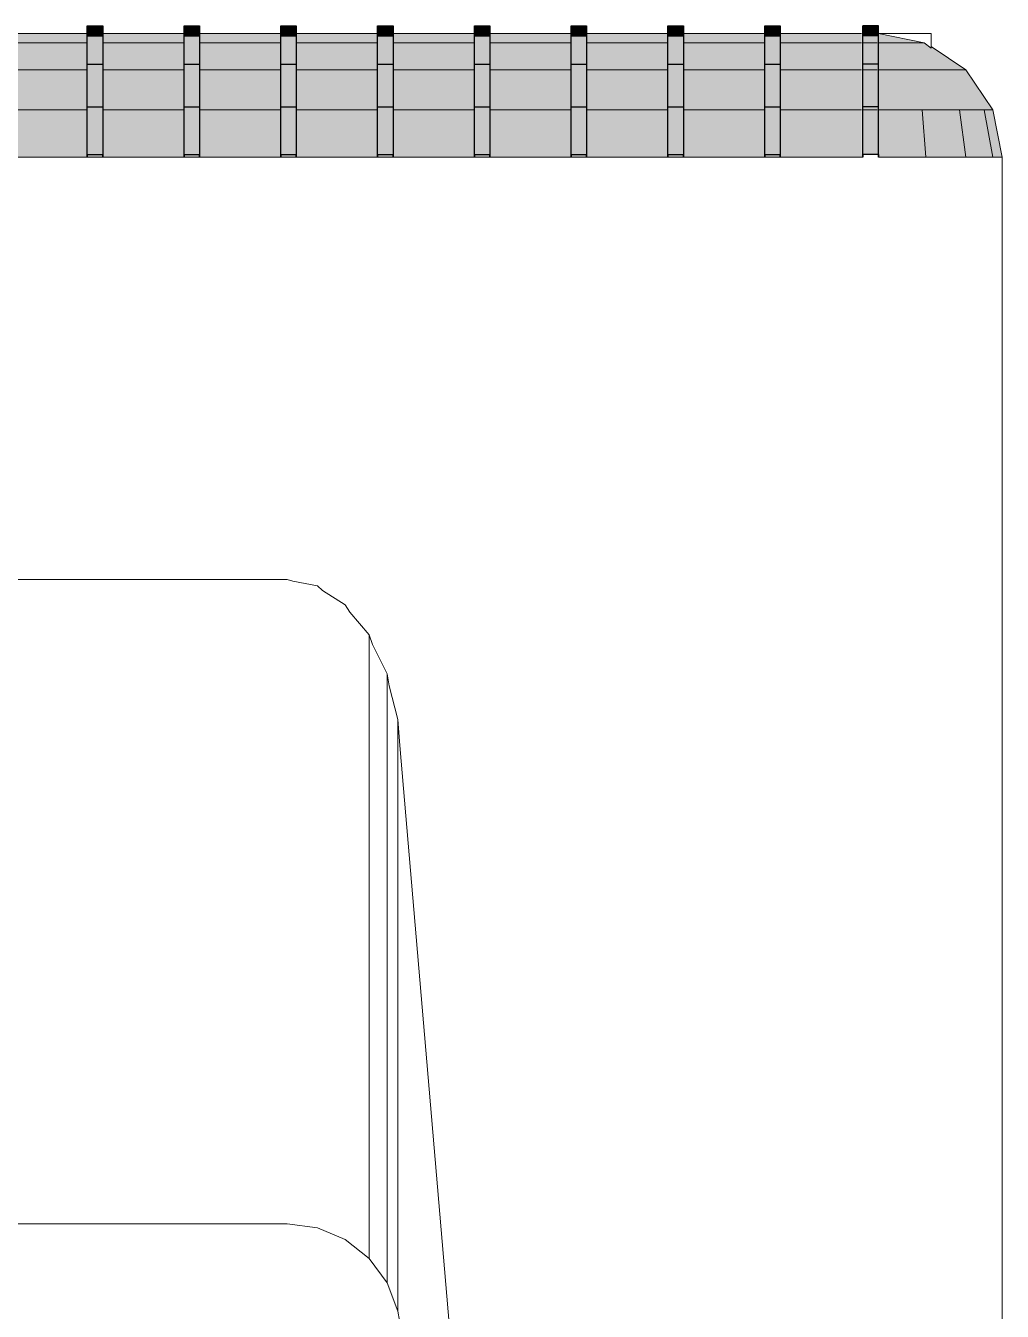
# Model space of a CAD drawing. Header units: millimetres. Extents: x -245 to 49755, y -245 to 41806.
# Drawn here: x 20423 to 21684, y 32245 to 33906 of the extents above; entities that cross this region are included whole.
import ezdxf

# ---------------------------------------------------------------- set-up
doc = ezdxf.new("R2010")
doc.units = ezdxf.units.MM
doc.linetypes.add('PUNKT2_S9', pattern=[1, 0, -1])
doc.layers.add('Standard', color=7, linetype='Continuous', lineweight=25)

msp = doc.modelspace()

# ---------------------------------------------------------------- hatches: boundary and pattern name
at = {"layer": 'Standard', "linetype": 'PUNKT2_S9', "lineweight": 25}
for color, points in [(251, [(20522.4, 33906.1), (20522.4, 33893.2), (20502.4, 33893.2), (20502.4, 33906.1)]), (251, [(20647.4, 33906.1), (20647.4, 33893.2), (20627.4, 33893.2), (20627.4, 33906.1)]), (251, [(20772.4, 33906.1), (20772.4, 33893.2), (20752.4, 33893.2), (20752.4, 33906.1)]), (251, [(20897.4, 33906.1), (20897.4, 33893.2), (20877.4, 33893.2), (20877.4, 33906.1)]), (251, [(21022.4, 33906.1), (21022.4, 33893.2), (21002.4, 33893.2), (21002.4, 33906.1)]), (251, [(21147.4, 33906.1), (21147.4, 33893.2), (21127.4, 33893.2), (21127.4, 33906.1)]), (251, [(21272.4, 33906.1), (21272.4, 33893.2), (21252.4, 33893.2), (21252.4, 33906.1)]), (251, [(21397.4, 33906.1), (21397.4, 33893.2), (21377.4, 33893.2), (21377.4, 33906.1)]), (250, [(20522.4, 33893.2), (20522.4, 33856.3), (20502.4, 33856.3), (20502.4, 33893.2)]), (250, [(20647.4, 33893.2), (20647.4, 33856.3), (20627.4, 33856.3), (20627.4, 33893.2)]), (250, [(20772.4, 33893.2), (20772.4, 33856.3), (20752.4, 33856.3), (20752.4, 33893.2)]), (250, [(20897.4, 33893.2), (20897.4, 33856.3), (20877.4, 33856.3), (20877.4, 33893.2)]), (250, [(21022.4, 33893.2), (21022.4, 33856.3), (21002.4, 33856.3), (21002.4, 33893.2)]), (250, [(21147.4, 33893.2), (21147.4, 33856.3), (21127.4, 33856.3), (21127.4, 33893.2)]), (250, [(21272.4, 33893.2), (21272.4, 33856.3), (21252.4, 33856.3), (21252.4, 33893.2)]), (250, [(21397.4, 33893.2), (21397.4, 33856.3), (21377.4, 33856.3), (21377.4, 33893.2)]), (250, [(20522.4, 33856.3), (20522.4, 33801.2), (20502.4, 33801.2), (20502.4, 33856.3)]), (250, [(20647.4, 33856.3), (20647.4, 33801.2), (20627.4, 33801.2), (20627.4, 33856.3)]), (250, [(20772.4, 33856.3), (20772.4, 33801.2), (20752.4, 33801.2), (20752.4, 33856.3)]), (250, [(20897.4, 33856.3), (20897.4, 33801.2), (20877.4, 33801.2), (20877.4, 33856.3)]), (250, [(21022.4, 33856.3), (21022.4, 33801.2), (21002.4, 33801.2), (21002.4, 33856.3)]), (250, [(21147.4, 33856.3), (21147.4, 33801.2), (21127.4, 33801.2), (21127.4, 33856.3)]), (250, [(21272.4, 33856.3), (21272.4, 33801.2), (21252.4, 33801.2), (21252.4, 33856.3)]), (250, [(21397.4, 33856.3), (21397.4, 33801.2), (21377.4, 33801.2), (21377.4, 33856.3)]), (250, [(20522.4, 33801.2), (20522.4, 33739.9), (20502.4, 33739.9), (20502.4, 33801.2)]), (250, [(20647.4, 33801.2), (20647.4, 33739.9), (20627.4, 33739.9), (20627.4, 33801.2)]), (250, [(20772.4, 33801.2), (20772.4, 33739.9), (20752.4, 33739.9), (20752.4, 33801.2)]), (250, [(20897.4, 33801.2), (20897.4, 33739.9), (20877.4, 33739.9), (20877.4, 33801.2)]), (250, [(21022.4, 33801.2), (21022.4, 33739.9), (21002.4, 33739.9), (21002.4, 33801.2)]), (250, [(21147.4, 33801.2), (21147.4, 33739.9), (21127.4, 33739.9), (21127.4, 33801.2)]), (250, [(21272.4, 33801.2), (21272.4, 33739.9), (21252.4, 33739.9), (21252.4, 33801.2)]), (250, [(21397.4, 33801.2), (21397.4, 33739.9), (21377.4, 33739.9), (21377.4, 33801.2)])]:
    msp.add_hatch(color=color, dxfattribs=at).paths.add_polyline_path(points, flags=16)
for color, points in [(251, [(21524.2, 33906.1), (21504.2, 33906.1), (21504.2, 33893.2), (21524.2, 33893.2)]), (250, [(21524.2, 33893.2), (21504.2, 33893.2), (21504.2, 33856.3), (21524.2, 33856.3)]), (250, [(21524.2, 33896.1), (21547.6, 33883.9), (21567.5, 33883.9)]), (250, [(21524.2, 33896.1), (21567.5, 33883.9), (21580.7, 33883.9)]), (250, [(21524.2, 33896.1), (21580.7, 33883.9), (21583.4, 33883.9)]), (250, [(21524.2, 33896.1), (21524.2, 33883.9), (21547.6, 33883.9)]), (0, [(21524.2, 33883.9), (21524.2, 33849.2), (21567.5, 33849.2), (21547.6, 33883.9)]), (0, [(21547.6, 33883.9), (21567.5, 33849.2), (21604.2, 33849.2), (21567.5, 33883.9)]), (0, [(21567.5, 33883.9), (21604.2, 33849.2), (21628.7, 33849.2), (21580.7, 33883.9)]), (0, [(21580.7, 33883.9), (21628.7, 33849.2), (21637.3, 33849.2), (21592.4, 33879.3), (21592.4, 33877.1), (21583.4, 33883.9)]), (250, [(21524.2, 33856.3), (21504.2, 33856.3), (21504.2, 33801.2), (21524.2, 33801.2)]), (0, [(21524.2, 33849.2), (21524.2, 33797.3), (21580.7, 33797.3), (21567.5, 33849.2)]), (0, [(21567.5, 33849.2), (21580.7, 33797.3), (21628.7, 33797.3), (21604.2, 33849.2)]), (0, [(21604.2, 33849.2), (21628.7, 33797.3), (21660.7, 33797.3), (21628.7, 33849.2)]), (0, [(21628.7, 33849.2), (21660.7, 33797.3), (21672, 33797.3), (21637.3, 33849.2)]), (250, [(21524.2, 33801.2), (21504.2, 33801.2), (21504.2, 33739.9), (21524.2, 33739.9)]), (0, [(21524.2, 33797.3), (21524.2, 33736.1), (21585.4, 33736.1), (21580.7, 33797.3)]), (0, [(21580.7, 33797.3), (21585.4, 33736.1), (21637.3, 33736.1), (21628.7, 33797.3)]), (0, [(21628.7, 33797.3), (21637.3, 33736.1), (21672, 33736.1), (21660.7, 33797.3)]), (0, [(21660.7, 33797.3), (21672, 33736.1), (21684.2, 33736.1), (21672, 33797.3)])]:
    msp.add_hatch(color=color, dxfattribs=at).paths.add_polyline_path(points)
h = msp.add_hatch(color=250, dxfattribs=at)
h.paths.add_polyline_path([(18752.4, 33896.1), (18647.4, 33896.1), (18647.4, 33883.9), (18752.4, 33883.9)])
h.paths.add_polyline_path([(18772.4, 33896.1), (18772.4, 33883.9), (18877.4, 33883.9), (18877.4, 33896.1)])
h.paths.add_polyline_path([(19002.4, 33896.1), (18897.4, 33896.1), (18897.4, 33883.9), (19002.4, 33883.9)])
h.paths.add_polyline_path([(19022.4, 33896.1), (19022.4, 33883.9), (19127.4, 33883.9), (19127.4, 33896.1)])
h.paths.add_polyline_path([(19252.4, 33896.1), (19147.4, 33896.1), (19147.4, 33883.9), (19252.4, 33883.9)])
h.paths.add_polyline_path([(19272.4, 33896.1), (19272.4, 33883.9), (19377.4, 33883.9), (19377.4, 33896.1)])
h.paths.add_polyline_path([(19502.4, 33896.1), (19397.4, 33896.1), (19397.4, 33883.9), (19502.4, 33883.9)])
h.paths.add_polyline_path([(19522.4, 33896.1), (19522.4, 33883.9), (19627.4, 33883.9), (19627.4, 33896.1)])
h.paths.add_polyline_path([(19752.4, 33896.1), (19647.4, 33896.1), (19647.4, 33883.9), (19752.4, 33883.9)])
h.paths.add_polyline_path([(19772.4, 33896.1), (19772.4, 33883.9), (19877.4, 33883.9), (19877.4, 33896.1)])
h.paths.add_polyline_path([(20002.4, 33896.1), (19897.4, 33896.1), (19897.4, 33883.9), (20002.4, 33883.9)])
h.paths.add_polyline_path([(20022.4, 33896.1), (20022.4, 33883.9), (20127.4, 33883.9), (20127.4, 33896.1)])
h.paths.add_polyline_path([(20252.4, 33896.1), (20147.4, 33896.1), (20147.4, 33883.9), (20252.4, 33883.9)])
h.paths.add_polyline_path([(20272.4, 33896.1), (20272.4, 33883.9), (20377.4, 33883.9), (20377.4, 33896.1)])
h.paths.add_polyline_path([(20502.4, 33896.1), (20397.4, 33896.1), (20397.4, 33883.9), (20502.4, 33883.9)])
h.paths.add_polyline_path([(20522.4, 33896.1), (20522.4, 33883.9), (20627.4, 33883.9), (20627.4, 33896.1)])
h.paths.add_polyline_path([(20752.4, 33896.1), (20647.4, 33896.1), (20647.4, 33883.9), (20752.4, 33883.9)])
h.paths.add_polyline_path([(20772.4, 33896.1), (20772.4, 33883.9), (20877.4, 33883.9), (20877.4, 33896.1)])
h.paths.add_polyline_path([(21002.4, 33896.1), (20897.4, 33896.1), (20897.4, 33883.9), (21002.4, 33883.9)])
h.paths.add_polyline_path([(21022.4, 33896.1), (21022.4, 33883.9), (21127.4, 33883.9), (21127.4, 33896.1)])
h.paths.add_polyline_path([(21252.4, 33896.1), (21147.4, 33896.1), (21147.4, 33883.9), (21252.4, 33883.9)])
h.paths.add_polyline_path([(21272.4, 33896.1), (21272.4, 33883.9), (21377.4, 33883.9), (21377.4, 33896.1)])
h.paths.add_polyline_path([(21502.4, 33896.1), (21397.4, 33896.1), (21397.4, 33883.9), (21502.4, 33883.9)])
h.paths.add_polyline_path([(15864.2, 33883.9), (15981.8, 33883.9), (15981.8, 33896.1), (15864.2, 33896.1)])
h.paths.add_polyline_path([(16127.4, 33883.9), (16127.4, 33896.1), (16001.8, 33896.1), (16001.8, 33883.9)])
h.paths.add_polyline_path([(16147.4, 33883.9), (16252.4, 33883.9), (16252.4, 33896.1), (16147.4, 33896.1)])
h.paths.add_polyline_path([(16377.4, 33883.9), (16377.4, 33896.1), (16272.4, 33896.1), (16272.4, 33883.9)])
h.paths.add_polyline_path([(16397.4, 33883.9), (16502.4, 33883.9), (16502.4, 33896.1), (16397.4, 33896.1)])
h.paths.add_polyline_path([(16627.4, 33883.9), (16627.4, 33896.1), (16522.4, 33896.1), (16522.4, 33883.9)])
h.paths.add_polyline_path([(16647.4, 33883.9), (16752.4, 33883.9), (16752.4, 33896.1), (16647.4, 33896.1)])
h.paths.add_polyline_path([(16877.4, 33883.9), (16877.4, 33896.1), (16772.4, 33896.1), (16772.4, 33883.9)])
h.paths.add_polyline_path([(16897.4, 33883.9), (17002.4, 33883.9), (17002.4, 33896.1), (16897.4, 33896.1)])
h.paths.add_polyline_path([(17127.4, 33883.9), (17127.4, 33896.1), (17022.4, 33896.1), (17022.4, 33883.9)])
h.paths.add_polyline_path([(17147.4, 33883.9), (17252.4, 33883.9), (17252.4, 33896.1), (17147.4, 33896.1)])
h.paths.add_polyline_path([(17377.4, 33883.9), (17377.4, 33896.1), (17272.4, 33896.1), (17272.4, 33883.9)])
h.paths.add_polyline_path([(17397.4, 33883.9), (17502.4, 33883.9), (17502.4, 33896.1), (17397.4, 33896.1)])
h.paths.add_polyline_path([(17627.4, 33883.9), (17627.4, 33896.1), (17522.4, 33896.1), (17522.4, 33883.9)])
h.paths.add_polyline_path([(17647.4, 33883.9), (17752.4, 33883.9), (17752.4, 33896.1), (17647.4, 33896.1)])
h.paths.add_polyline_path([(17877.4, 33883.9), (17877.4, 33896.1), (17772.4, 33896.1), (17772.4, 33883.9)])
h.paths.add_polyline_path([(17897.4, 33883.9), (18002.4, 33883.9), (18002.4, 33896.1), (17897.4, 33896.1)])
h.paths.add_polyline_path([(18127.4, 33883.9), (18127.4, 33896.1), (18022.4, 33896.1), (18022.4, 33883.9)])
h.paths.add_polyline_path([(18147.4, 33883.9), (18252.4, 33883.9), (18252.4, 33896.1), (18147.4, 33896.1)])
h.paths.add_polyline_path([(18377.4, 33883.9), (18377.4, 33896.1), (18272.4, 33896.1), (18272.4, 33883.9)])
h.paths.add_polyline_path([(18397.4, 33883.9), (18502.4, 33883.9), (18502.4, 33896.1), (18397.4, 33896.1)])
h.paths.add_polyline_path([(18627.4, 33883.9), (18627.4, 33896.1), (18522.4, 33896.1), (18522.4, 33883.9)])
h.paths.add_polyline_path([(21504.2, 33896.1), (21504.2, 33883.9), (21522.4, 33883.9), (21522.4, 33896.1)])
h = msp.add_hatch(color=0, dxfattribs=at)
h.paths.add_polyline_path([(21397.4, 33849.2), (21502.4, 33849.2), (21502.4, 33883.9), (21397.4, 33883.9)])
h.paths.add_polyline_path([(21377.4, 33849.2), (21377.4, 33883.9), (21272.4, 33883.9), (21272.4, 33849.2)])
h.paths.add_polyline_path([(21147.4, 33849.2), (21252.4, 33849.2), (21252.4, 33883.9), (21147.4, 33883.9)])
h.paths.add_polyline_path([(21127.4, 33849.2), (21127.4, 33883.9), (21022.4, 33883.9), (21022.4, 33849.2)])
h.paths.add_polyline_path([(20897.4, 33849.2), (21002.4, 33849.2), (21002.4, 33883.9), (20897.4, 33883.9)])
h.paths.add_polyline_path([(20877.4, 33849.2), (20877.4, 33883.9), (20772.4, 33883.9), (20772.4, 33849.2)])
h.paths.add_polyline_path([(20647.4, 33849.2), (20752.4, 33849.2), (20752.4, 33883.9), (20647.4, 33883.9)])
h.paths.add_polyline_path([(20627.4, 33849.2), (20627.4, 33883.9), (20522.4, 33883.9), (20522.4, 33849.2)])
h.paths.add_polyline_path([(20397.4, 33849.2), (20502.4, 33849.2), (20502.4, 33883.9), (20397.4, 33883.9)])
h.paths.add_polyline_path([(20377.4, 33849.2), (20377.4, 33883.9), (20272.4, 33883.9), (20272.4, 33849.2)])
h.paths.add_polyline_path([(20147.4, 33849.2), (20252.4, 33849.2), (20252.4, 33883.9), (20147.4, 33883.9)])
h.paths.add_polyline_path([(20127.4, 33849.2), (20127.4, 33883.9), (20022.4, 33883.9), (20022.4, 33849.2)])
h.paths.add_polyline_path([(19897.4, 33849.2), (20002.4, 33849.2), (20002.4, 33883.9), (19897.4, 33883.9)])
h.paths.add_polyline_path([(19877.4, 33849.2), (19877.4, 33883.9), (19772.4, 33883.9), (19772.4, 33849.2)])
h.paths.add_polyline_path([(19647.4, 33849.2), (19752.4, 33849.2), (19752.4, 33883.9), (19647.4, 33883.9)])
h.paths.add_polyline_path([(19627.4, 33849.2), (19627.4, 33883.9), (19522.4, 33883.9), (19522.4, 33849.2)])
h.paths.add_polyline_path([(19397.4, 33849.2), (19502.4, 33849.2), (19502.4, 33883.9), (19397.4, 33883.9)])
h.paths.add_polyline_path([(19377.4, 33849.2), (19377.4, 33883.9), (19272.4, 33883.9), (19272.4, 33849.2)])
h.paths.add_polyline_path([(19147.4, 33849.2), (19252.4, 33849.2), (19252.4, 33883.9), (19147.4, 33883.9)])
h.paths.add_polyline_path([(19127.4, 33849.2), (19127.4, 33883.9), (19022.4, 33883.9), (19022.4, 33849.2)])
h.paths.add_polyline_path([(18897.4, 33849.2), (19002.4, 33849.2), (19002.4, 33883.9), (18897.4, 33883.9)])
h.paths.add_polyline_path([(18877.4, 33849.2), (18877.4, 33883.9), (18772.4, 33883.9), (18772.4, 33849.2)])
h.paths.add_polyline_path([(18647.4, 33849.2), (18752.4, 33849.2), (18752.4, 33883.9), (18647.4, 33883.9)])
h.paths.add_polyline_path([(18627.4, 33849.2), (18627.4, 33883.9), (18522.4, 33883.9), (18522.4, 33849.2)])
h.paths.add_polyline_path([(18397.4, 33849.2), (18502.4, 33849.2), (18502.4, 33883.9), (18397.4, 33883.9)])
h.paths.add_polyline_path([(18377.4, 33849.2), (18377.4, 33883.9), (18272.4, 33883.9), (18272.4, 33849.2)])
h.paths.add_polyline_path([(18147.4, 33849.2), (18252.4, 33849.2), (18252.4, 33883.9), (18147.4, 33883.9)])
h.paths.add_polyline_path([(18127.4, 33849.2), (18127.4, 33883.9), (18022.4, 33883.9), (18022.4, 33849.2)])
h.paths.add_polyline_path([(17897.4, 33849.2), (18002.4, 33849.2), (18002.4, 33883.9), (17897.4, 33883.9)])
h.paths.add_polyline_path([(17877.4, 33849.2), (17877.4, 33883.9), (17772.4, 33883.9), (17772.4, 33849.2)])
h.paths.add_polyline_path([(17647.4, 33849.2), (17752.4, 33849.2), (17752.4, 33883.9), (17647.4, 33883.9)])
h.paths.add_polyline_path([(17627.4, 33849.2), (17627.4, 33883.9), (17522.4, 33883.9), (17522.4, 33849.2)])
h.paths.add_polyline_path([(17397.4, 33849.2), (17502.4, 33849.2), (17502.4, 33883.9), (17397.4, 33883.9)])
h.paths.add_polyline_path([(17377.4, 33849.2), (17377.4, 33883.9), (17272.4, 33883.9), (17272.4, 33849.2)])
h.paths.add_polyline_path([(17147.4, 33849.2), (17252.4, 33849.2), (17252.4, 33883.9), (17147.4, 33883.9)])
h.paths.add_polyline_path([(17127.4, 33849.2), (17127.4, 33883.9), (17022.4, 33883.9), (17022.4, 33849.2)])
h.paths.add_polyline_path([(16897.4, 33849.2), (17002.4, 33849.2), (17002.4, 33883.9), (16897.4, 33883.9)])
h.paths.add_polyline_path([(16877.4, 33849.2), (16877.4, 33883.9), (16772.4, 33883.9), (16772.4, 33849.2)])
h.paths.add_polyline_path([(16647.4, 33849.2), (16752.4, 33849.2), (16752.4, 33883.9), (16647.4, 33883.9)])
h.paths.add_polyline_path([(16627.4, 33849.2), (16627.4, 33883.9), (16522.4, 33883.9), (16522.4, 33849.2)])
h.paths.add_polyline_path([(16397.4, 33849.2), (16502.4, 33849.2), (16502.4, 33883.9), (16397.4, 33883.9)])
h.paths.add_polyline_path([(16377.4, 33849.2), (16377.4, 33883.9), (16272.4, 33883.9), (16272.4, 33849.2)])
h.paths.add_polyline_path([(16147.4, 33849.2), (16252.4, 33849.2), (16252.4, 33883.9), (16147.4, 33883.9)])
h.paths.add_polyline_path([(16127.4, 33849.2), (16127.4, 33883.9), (16001.8, 33883.9), (16001.8, 33849.2)])
h.paths.add_polyline_path([(15864.2, 33849.2), (15981.8, 33849.2), (15981.8, 33883.9), (15864.2, 33883.9)])
h.paths.add_polyline_path([(21504.2, 33883.9), (21504.2, 33849.2), (21522.4, 33849.2), (21522.4, 33883.9)])
h = msp.add_hatch(color=0, dxfattribs=at)
h.paths.add_polyline_path([(18752.4, 33849.2), (18647.4, 33849.2), (18647.4, 33797.3), (18752.4, 33797.3)])
h.paths.add_polyline_path([(18772.4, 33849.2), (18772.4, 33797.3), (18877.4, 33797.3), (18877.4, 33849.2)])
h.paths.add_polyline_path([(19002.4, 33849.2), (18897.4, 33849.2), (18897.4, 33797.3), (19002.4, 33797.3)])
h.paths.add_polyline_path([(19022.4, 33849.2), (19022.4, 33797.3), (19127.4, 33797.3), (19127.4, 33849.2)])
h.paths.add_polyline_path([(19252.4, 33849.2), (19147.4, 33849.2), (19147.4, 33797.3), (19252.4, 33797.3)])
h.paths.add_polyline_path([(19272.4, 33849.2), (19272.4, 33797.3), (19377.4, 33797.3), (19377.4, 33849.2)])
h.paths.add_polyline_path([(19502.4, 33849.2), (19397.4, 33849.2), (19397.4, 33797.3), (19502.4, 33797.3)])
h.paths.add_polyline_path([(19522.4, 33849.2), (19522.4, 33797.3), (19627.4, 33797.3), (19627.4, 33849.2)])
h.paths.add_polyline_path([(19752.4, 33849.2), (19647.4, 33849.2), (19647.4, 33797.3), (19752.4, 33797.3)])
h.paths.add_polyline_path([(19772.4, 33849.2), (19772.4, 33797.3), (19877.4, 33797.3), (19877.4, 33849.2)])
h.paths.add_polyline_path([(20002.4, 33849.2), (19897.4, 33849.2), (19897.4, 33797.3), (20002.4, 33797.3)])
h.paths.add_polyline_path([(20022.4, 33849.2), (20022.4, 33797.3), (20127.4, 33797.3), (20127.4, 33849.2)])
h.paths.add_polyline_path([(20252.4, 33849.2), (20147.4, 33849.2), (20147.4, 33797.3), (20252.4, 33797.3)])
h.paths.add_polyline_path([(20272.4, 33849.2), (20272.4, 33797.3), (20377.4, 33797.3), (20377.4, 33849.2)])
h.paths.add_polyline_path([(20502.4, 33849.2), (20397.4, 33849.2), (20397.4, 33797.3), (20502.4, 33797.3)])
h.paths.add_polyline_path([(20522.4, 33849.2), (20522.4, 33797.3), (20627.4, 33797.3), (20627.4, 33849.2)])
h.paths.add_polyline_path([(20752.4, 33849.2), (20647.4, 33849.2), (20647.4, 33797.3), (20752.4, 33797.3)])
h.paths.add_polyline_path([(20772.4, 33849.2), (20772.4, 33797.3), (20877.4, 33797.3), (20877.4, 33849.2)])
h.paths.add_polyline_path([(21002.4, 33849.2), (20897.4, 33849.2), (20897.4, 33797.3), (21002.4, 33797.3)])
h.paths.add_polyline_path([(21022.4, 33849.2), (21022.4, 33797.3), (21127.4, 33797.3), (21127.4, 33849.2)])
h.paths.add_polyline_path([(21252.4, 33849.2), (21147.4, 33849.2), (21147.4, 33797.3), (21252.4, 33797.3)])
h.paths.add_polyline_path([(21272.4, 33849.2), (21272.4, 33797.3), (21377.4, 33797.3), (21377.4, 33849.2)])
h.paths.add_polyline_path([(21502.4, 33849.2), (21397.4, 33849.2), (21397.4, 33797.3), (21502.4, 33797.3)])
h.paths.add_polyline_path([(15864.2, 33797.3), (15981.8, 33797.3), (15981.8, 33849.2), (15864.2, 33849.2)])
h.paths.add_polyline_path([(16127.4, 33797.3), (16127.4, 33849.2), (16001.8, 33849.2), (16001.8, 33797.3)])
h.paths.add_polyline_path([(16147.4, 33797.3), (16252.4, 33797.3), (16252.4, 33849.2), (16147.4, 33849.2)])
h.paths.add_polyline_path([(16377.4, 33797.3), (16377.4, 33849.2), (16272.4, 33849.2), (16272.4, 33797.3)])
h.paths.add_polyline_path([(16397.4, 33797.3), (16502.4, 33797.3), (16502.4, 33849.2), (16397.4, 33849.2)])
h.paths.add_polyline_path([(16627.4, 33797.3), (16627.4, 33849.2), (16522.4, 33849.2), (16522.4, 33797.3)])
h.paths.add_polyline_path([(16647.4, 33797.3), (16752.4, 33797.3), (16752.4, 33849.2), (16647.4, 33849.2)])
h.paths.add_polyline_path([(16877.4, 33797.3), (16877.4, 33849.2), (16772.4, 33849.2), (16772.4, 33797.3)])
h.paths.add_polyline_path([(16897.4, 33797.3), (17002.4, 33797.3), (17002.4, 33849.2), (16897.4, 33849.2)])
h.paths.add_polyline_path([(17127.4, 33797.3), (17127.4, 33849.2), (17022.4, 33849.2), (17022.4, 33797.3)])
h.paths.add_polyline_path([(17147.4, 33797.3), (17252.4, 33797.3), (17252.4, 33849.2), (17147.4, 33849.2)])
h.paths.add_polyline_path([(17377.4, 33797.3), (17377.4, 33849.2), (17272.4, 33849.2), (17272.4, 33797.3)])
h.paths.add_polyline_path([(17397.4, 33797.3), (17502.4, 33797.3), (17502.4, 33849.2), (17397.4, 33849.2)])
h.paths.add_polyline_path([(17627.4, 33797.3), (17627.4, 33849.2), (17522.4, 33849.2), (17522.4, 33797.3)])
h.paths.add_polyline_path([(17647.4, 33797.3), (17752.4, 33797.3), (17752.4, 33849.2), (17647.4, 33849.2)])
h.paths.add_polyline_path([(17877.4, 33797.3), (17877.4, 33849.2), (17772.4, 33849.2), (17772.4, 33797.3)])
h.paths.add_polyline_path([(17897.4, 33797.3), (18002.4, 33797.3), (18002.4, 33849.2), (17897.4, 33849.2)])
h.paths.add_polyline_path([(18127.4, 33797.3), (18127.4, 33849.2), (18022.4, 33849.2), (18022.4, 33797.3)])
h.paths.add_polyline_path([(18147.4, 33797.3), (18252.4, 33797.3), (18252.4, 33849.2), (18147.4, 33849.2)])
h.paths.add_polyline_path([(18377.4, 33797.3), (18377.4, 33849.2), (18272.4, 33849.2), (18272.4, 33797.3)])
h.paths.add_polyline_path([(18397.4, 33797.3), (18502.4, 33797.3), (18502.4, 33849.2), (18397.4, 33849.2)])
h.paths.add_polyline_path([(18627.4, 33797.3), (18627.4, 33849.2), (18522.4, 33849.2), (18522.4, 33797.3)])
h.paths.add_polyline_path([(21504.2, 33849.2), (21504.2, 33797.3), (21522.4, 33797.3), (21522.4, 33849.2)])
h = msp.add_hatch(color=0, dxfattribs=at)
h.paths.add_polyline_path([(21504.2, 33736.1), (21504.2, 33739.9), (21502.4, 33739.9), (21502.4, 33797.3), (21397.4, 33797.3), (21397.4, 33739.9), (21377.4, 33739.9), (21377.4, 33797.3), (21272.4, 33797.3), (21272.4, 33739.9), (21252.4, 33739.9), (21252.4, 33797.3), (21147.4, 33797.3), (21147.4, 33739.9), (21127.4, 33739.9), (21127.4, 33797.3), (21022.4, 33797.3), (21022.4, 33739.9), (21002.4, 33739.9), (21002.4, 33797.3), (20897.4, 33797.3), (20897.4, 33739.9), (20877.4, 33739.9), (20877.4, 33797.3), (20772.4, 33797.3), (20772.4, 33739.9), (20752.4, 33739.9), (20752.4, 33797.3), (20647.4, 33797.3), (20647.4, 33739.9), (20627.4, 33739.9), (20627.4, 33797.3), (20522.4, 33797.3), (20522.4, 33739.9), (20502.4, 33739.9), (20502.4, 33797.3), (20397.4, 33797.3), (20397.4, 33739.9), (20377.4, 33739.9), (20377.4, 33797.3), (20272.4, 33797.3), (20272.4, 33739.9), (20252.4, 33739.9), (20252.4, 33797.3), (20147.4, 33797.3), (20147.4, 33739.9), (20127.4, 33739.9), (20127.4, 33797.3), (20022.4, 33797.3), (20022.4, 33739.9), (20002.4, 33739.9), (20002.4, 33797.3), (19897.4, 33797.3), (19897.4, 33739.9), (19877.4, 33739.9), (19877.4, 33797.3), (19772.4, 33797.3), (19772.4, 33739.9), (19752.4, 33739.9), (19752.4, 33797.3), (19647.4, 33797.3), (19647.4, 33739.9), (19627.4, 33739.9), (19627.4, 33797.3), (19522.4, 33797.3), (19522.4, 33739.9), (19502.4, 33739.9), (19502.4, 33797.3), (19397.4, 33797.3), (19397.4, 33739.9), (19377.4, 33739.9), (19377.4, 33797.3), (19272.4, 33797.3), (19272.4, 33739.9), (19252.4, 33739.9), (19252.4, 33797.3), (19147.4, 33797.3), (19147.4, 33739.9), (19127.4, 33739.9), (19127.4, 33797.3), (19022.4, 33797.3), (19022.4, 33739.9), (19002.4, 33739.9), (19002.4, 33797.3), (18897.4, 33797.3), (18897.4, 33739.9), (18877.4, 33739.9), (18877.4, 33797.3), (18772.4, 33797.3), (18772.4, 33739.9), (18752.4, 33739.9), (18752.4, 33797.3), (18647.4, 33797.3), (18647.4, 33739.9), (18627.4, 33739.9), (18627.4, 33797.3), (18522.4, 33797.3), (18522.4, 33739.9), (18502.4, 33739.9), (18502.4, 33797.3), (18397.4, 33797.3), (18397.4, 33739.9), (18377.4, 33739.9), (18377.4, 33797.3), (18272.4, 33797.3), (18272.4, 33739.9), (18252.4, 33739.9), (18252.4, 33797.3), (18147.4, 33797.3), (18147.4, 33739.9), (18127.4, 33739.9), (18127.4, 33797.3), (18022.4, 33797.3), (18022.4, 33739.9), (18002.4, 33739.9), (18002.4, 33797.3), (17897.4, 33797.3), (17897.4, 33739.9), (17877.4, 33739.9), (17877.4, 33797.3), (17772.4, 33797.3), (17772.4, 33739.9), (17752.4, 33739.9), (17752.4, 33797.3), (17647.4, 33797.3), (17647.4, 33739.9), (17627.4, 33739.9), (17627.4, 33797.3), (17522.4, 33797.3), (17522.4, 33739.9), (17502.4, 33739.9), (17502.4, 33797.3), (17397.4, 33797.3), (17397.4, 33739.9), (17377.4, 33739.9), (17377.4, 33797.3), (17272.4, 33797.3), (17272.4, 33739.9), (17252.4, 33739.9), (17252.4, 33797.3), (17147.4, 33797.3), (17147.4, 33739.9), (17127.4, 33739.9), (17127.4, 33797.3), (17022.4, 33797.3), (17022.4, 33739.9), (17002.4, 33739.9), (17002.4, 33797.3), (16897.4, 33797.3), (16897.4, 33739.9), (16877.4, 33739.9), (16877.4, 33797.3), (16772.4, 33797.3), (16772.4, 33739.9), (16752.4, 33739.9), (16752.4, 33797.3), (16647.4, 33797.3), (16647.4, 33739.9), (16627.4, 33739.9), (16627.4, 33797.3), (16522.4, 33797.3), (16522.4, 33739.9), (16502.4, 33739.9), (16502.4, 33797.3), (16397.4, 33797.3), (16397.4, 33739.9), (16377.4, 33739.9), (16377.4, 33797.3), (16272.4, 33797.3), (16272.4, 33739.9), (16252.4, 33739.9), (16252.4, 33797.3), (16147.4, 33797.3), (16147.4, 33739.9), (16127.4, 33739.9), (16127.4, 33797.3), (16001.8, 33797.3), (16001.8, 33739.9), (15981.8, 33739.9), (15981.8, 33797.3), (15864.2, 33797.3), (15864.2, 33736.1)])
h.paths.add_polyline_path([(21504.2, 33797.3), (21504.2, 33739.9), (21522.4, 33739.9), (21522.4, 33797.3)])

# ---------------------------------------------------------------- linework, layer by layer
at = {"layer": 'Standard', "color": 117, "linetype": 'Continuous', "lineweight": -3}
for p, q in [((20502.4, 33893.2), (20502.4, 33906.1)), ((20502.4, 33906.1), (20522.4, 33906.1)), ((20522.4, 33906.1), (20522.4, 33893.2)), ((20627.4, 33893.2), (20627.4, 33906.1)), ((20627.4, 33906.1), (20647.4, 33906.1)), ((20647.4, 33906.1), (20647.4, 33893.2)), ((20752.4, 33893.2), (20752.4, 33906.1)), ((20752.4, 33906.1), (20772.4, 33906.1)), ((20772.4, 33906.1), (20772.4, 33893.2)), ((20877.4, 33893.2), (20877.4, 33906.1)), ((20877.4, 33906.1), (20897.4, 33906.1)), ((20897.4, 33906.1), (20897.4, 33893.2)), ((21002.4, 33893.2), (21002.4, 33906.1)), ((21002.4, 33906.1), (21022.4, 33906.1)), ((21022.4, 33906.1), (21022.4, 33893.2)), ((21127.4, 33893.2), (21127.4, 33906.1)), ((21127.4, 33906.1), (21147.4, 33906.1)), ((21147.4, 33906.1), (21147.4, 33893.2)), ((21252.4, 33893.2), (21252.4, 33906.1)), ((21252.4, 33906.1), (21272.4, 33906.1)), ((21272.4, 33906.1), (21272.4, 33893.2)), ((21377.4, 33893.2), (21377.4, 33906.1)), ((21377.4, 33906.1), (21397.4, 33906.1)), ((21397.4, 33906.1), (21397.4, 33893.2)), ((21524.2, 33906.1), (21504.2, 33906.1)), ((21504.2, 33893.2), (21504.2, 33906.1)), ((21524.2, 33893.2), (21524.2, 33906.1)), ((20502.4, 33856.3), (20502.4, 33893.2)), ((20502.4, 33893.2), (20522.4, 33893.2)), ((20522.4, 33893.2), (20522.4, 33856.3)), ((20627.4, 33856.3), (20627.4, 33893.2)), ((20627.4, 33893.2), (20647.4, 33893.2)), ((20647.4, 33893.2), (20647.4, 33856.3)), ((20752.4, 33856.3), (20752.4, 33893.2)), ((20752.4, 33893.2), (20772.4, 33893.2)), ((20772.4, 33893.2), (20772.4, 33856.3)), ((20877.4, 33856.3), (20877.4, 33893.2)), ((20877.4, 33893.2), (20897.4, 33893.2)), ((20897.4, 33893.2), (20897.4, 33856.3)), ((21002.4, 33856.3), (21002.4, 33893.2)), ((21002.4, 33893.2), (21022.4, 33893.2)), ((21022.4, 33893.2), (21022.4, 33856.3)), ((21127.4, 33856.3), (21127.4, 33893.2)), ((21127.4, 33893.2), (21147.4, 33893.2)), ((21147.4, 33893.2), (21147.4, 33856.3)), ((21252.4, 33856.3), (21252.4, 33893.2)), ((21252.4, 33893.2), (21272.4, 33893.2)), ((21272.4, 33893.2), (21272.4, 33856.3)), ((21377.4, 33856.3), (21377.4, 33893.2)), ((21377.4, 33893.2), (21397.4, 33893.2)), ((21397.4, 33893.2), (21397.4, 33856.3)), ((21504.2, 33856.3), (21504.2, 33893.2)), ((21524.2, 33893.2), (21504.2, 33893.2)), ((21524.2, 33856.3), (21524.2, 33893.2)), ((20502.4, 33801.2), (20502.4, 33856.3)), ((20502.4, 33856.3), (20522.4, 33856.3)), ((20522.4, 33856.3), (20522.4, 33801.2)), ((20627.4, 33801.2), (20627.4, 33856.3)), ((20627.4, 33856.3), (20647.4, 33856.3)), ((20647.4, 33856.3), (20647.4, 33801.2)), ((20752.4, 33801.2), (20752.4, 33856.3)), ((20752.4, 33856.3), (20772.4, 33856.3)), ((20772.4, 33856.3), (20772.4, 33801.2)), ((20877.4, 33801.2), (20877.4, 33856.3)), ((20877.4, 33856.3), (20897.4, 33856.3)), ((20897.4, 33856.3), (20897.4, 33801.2)), ((21002.4, 33801.2), (21002.4, 33856.3)), ((21002.4, 33856.3), (21022.4, 33856.3)), ((21022.4, 33856.3), (21022.4, 33801.2)), ((21127.4, 33801.2), (21127.4, 33856.3)), ((21127.4, 33856.3), (21147.4, 33856.3)), ((21147.4, 33856.3), (21147.4, 33801.2)), ((21252.4, 33801.2), (21252.4, 33856.3)), ((21252.4, 33856.3), (21272.4, 33856.3)), ((21272.4, 33856.3), (21272.4, 33801.2)), ((21377.4, 33801.2), (21377.4, 33856.3)), ((21377.4, 33856.3), (21397.4, 33856.3)), ((21397.4, 33856.3), (21397.4, 33801.2)), ((21504.2, 33801.2), (21504.2, 33856.3)), ((21524.2, 33856.3), (21504.2, 33856.3)), ((21524.2, 33801.2), (21524.2, 33856.3)), ((20502.4, 33739.9), (20502.4, 33801.2)), ((20502.4, 33801.2), (20522.4, 33801.2)), ((20522.4, 33801.2), (20522.4, 33739.9)), ((20627.4, 33739.9), (20627.4, 33801.2)), ((20627.4, 33801.2), (20647.4, 33801.2)), ((20647.4, 33801.2), (20647.4, 33739.9)), ((20752.4, 33739.9), (20752.4, 33801.2)), ((20752.4, 33801.2), (20772.4, 33801.2)), ((20772.4, 33801.2), (20772.4, 33739.9)), ((20877.4, 33739.9), (20877.4, 33801.2)), ((20877.4, 33801.2), (20897.4, 33801.2)), ((20897.4, 33801.2), (20897.4, 33739.9)), ((21002.4, 33739.9), (21002.4, 33801.2)), ((21002.4, 33801.2), (21022.4, 33801.2)), ((21022.4, 33801.2), (21022.4, 33739.9)), ((21127.4, 33739.9), (21127.4, 33801.2)), ((21127.4, 33801.2), (21147.4, 33801.2)), ((21147.4, 33801.2), (21147.4, 33739.9)), ((21252.4, 33739.9), (21252.4, 33801.2)), ((21252.4, 33801.2), (21272.4, 33801.2)), ((21272.4, 33801.2), (21272.4, 33739.9)), ((21377.4, 33739.9), (21377.4, 33801.2)), ((21377.4, 33801.2), (21397.4, 33801.2)), ((21397.4, 33801.2), (21397.4, 33739.9)), ((21504.2, 33739.9), (21504.2, 33801.2)), ((21524.2, 33801.2), (21504.2, 33801.2)), ((21524.2, 33739.9), (21524.2, 33801.2)), ((20502.4, 33739.9), (20502.4, 33736.1)), ((20502.4, 33736.1), (20502.4, 33739.9)), ((20502.4, 33739.9), (20522.4, 33739.9)), ((20522.4, 33739.9), (20522.4, 33736.1)), ((20522.4, 33736.1), (20522.4, 33739.9)), ((20627.4, 33739.9), (20627.4, 33736.1)), ((20627.4, 33736.1), (20627.4, 33739.9)), ((20627.4, 33739.9), (20647.4, 33739.9)), ((20647.4, 33739.9), (20647.4, 33736.1)), ((20647.4, 33736.1), (20647.4, 33739.9)), ((20752.4, 33739.9), (20752.4, 33736.1)), ((20752.4, 33736.1), (20752.4, 33739.9)), ((20752.4, 33739.9), (20772.4, 33739.9)), ((20772.4, 33739.9), (20772.4, 33736.1)), ((20772.4, 33736.1), (20772.4, 33739.9)), ((20877.4, 33739.9), (20877.4, 33736.1)), ((20877.4, 33736.1), (20877.4, 33739.9)), ((20877.4, 33739.9), (20897.4, 33739.9)), ((20897.4, 33739.9), (20897.4, 33736.1)), ((20897.4, 33736.1), (20897.4, 33739.9)), ((21002.4, 33739.9), (21002.4, 33736.1)), ((21002.4, 33736.1), (21002.4, 33739.9)), ((21002.4, 33739.9), (21022.4, 33739.9)), ((21022.4, 33739.9), (21022.4, 33736.1)), ((21022.4, 33736.1), (21022.4, 33739.9)), ((21127.4, 33739.9), (21127.4, 33736.1)), ((21127.4, 33736.1), (21127.4, 33739.9)), ((21127.4, 33739.9), (21147.4, 33739.9)), ((21147.4, 33739.9), (21147.4, 33736.1)), ((21147.4, 33736.1), (21147.4, 33739.9)), ((21252.4, 33739.9), (21252.4, 33736.1)), ((21252.4, 33736.1), (21252.4, 33739.9)), ((21252.4, 33739.9), (21272.4, 33739.9)), ((21272.4, 33739.9), (21272.4, 33736.1)), ((21272.4, 33736.1), (21272.4, 33739.9)), ((21377.4, 33739.9), (21377.4, 33736.1)), ((21377.4, 33736.1), (21377.4, 33739.9)), ((21377.4, 33739.9), (21397.4, 33739.9)), ((21397.4, 33739.9), (21397.4, 33736.1)), ((21397.4, 33736.1), (21397.4, 33739.9)), ((21524.2, 33739.9), (21504.2, 33739.9)), ((21504.2, 33739.9), (21504.2, 33736.1)), ((21504.2, 33736.1), (21504.2, 33739.9)), ((21524.2, 33739.9), (21524.2, 33736.1)), ((21524.2, 33736.1), (21524.2, 33739.9))]:
    msp.add_line(p, q, dxfattribs=at)
at = {"layer": 'Standard', "color": 253, "linetype": 'Continuous', "lineweight": 18}
for p, q in [((20397.4, 33896.1), (20502.4, 33896.1)), ((20397.4, 33896.1), (20502.4, 33896.1)), ((20522.4, 33896.1), (20627.4, 33896.1)), ((20522.4, 33896.1), (20627.4, 33896.1)), ((20647.4, 33896.1), (20752.4, 33896.1)), ((20647.4, 33896.1), (20752.4, 33896.1)), ((20772.4, 33896.1), (20877.4, 33896.1)), ((20772.4, 33896.1), (20877.4, 33896.1)), ((20897.4, 33896.1), (21002.4, 33896.1)), ((20897.4, 33896.1), (21002.4, 33896.1)), ((21022.4, 33896.1), (21127.4, 33896.1)), ((21022.4, 33896.1), (21127.4, 33896.1)), ((21147.4, 33896.1), (21252.4, 33896.1)), ((21147.4, 33896.1), (21252.4, 33896.1)), ((21272.4, 33896.1), (21377.4, 33896.1)), ((21272.4, 33896.1), (21377.4, 33896.1)), ((21397.4, 33896.1), (21502.4, 33896.1)), ((21397.4, 33896.1), (21502.4, 33896.1)), ((21522.4, 33896.1), (21504.2, 33896.1)), ((21522.4, 33896.1), (21504.2, 33896.1)), ((21524.2, 33896.1), (21592.4, 33896.1)), ((21524.2, 33896.1), (21592.4, 33896.1)), ((21583.4, 33883.9), (21524.2, 33896.1)), ((21592.4, 33896.1), (21592.4, 33877.1)), ((21592.4, 33877.1), (21583.4, 33883.9)), ((21684.2, 33736.1), (21684.2, 31062.1)), ((20760.8, 33190.6), (19732.5, 33190.6)), ((20768, 33188.6), (20760.8, 33190.6)), ((20799.7, 33182.3), (20768, 33188.6)), ((20806.4, 33176.5), (20799.7, 33182.3)), ((20835.7, 33157.9), (20806.4, 33176.5)), ((20841.6, 33148.5), (20835.7, 33157.9)), ((20866.5, 33119.1), (20841.6, 33148.5)), ((20871, 33106.5), (20866.5, 33119.1)), ((20866.5, 32313.2), (20866.5, 33119.1)), ((20889.6, 33068.6), (20871, 33106.5)), ((20892.5, 33053.2), (20889.6, 33068.6)), ((20889.6, 32281.6), (20889.6, 33068.6)), ((20903.6, 33009.8), (20892.5, 33053.2)), ((20906.3, 32975.9), (20903.6, 33009.8)), ((20903.6, 33009.8), (20903.6, 32245)), ((20993.1, 31953.5), (20906.3, 32975.9)), ((20760.8, 32358.1), (19732.5, 32358.1)), ((20799.7, 32352.9), (20760.8, 32358.1)), ((20835.7, 32337.6), (20799.7, 32352.9)), ((20866.5, 32313.2), (20835.7, 32337.6)), ((20889.6, 32281.6), (20866.5, 32313.2)), ((20903.6, 32245), (20889.6, 32281.6)), ((21016.2, 31616), (20903.6, 32245))]:
    msp.add_line(p, q, dxfattribs=at)
at = {"layer": 'Standard', "color": 250, "linetype": 'Continuous', "lineweight": 18}
for p, q in [((20397.4, 33896.1), (20502.4, 33896.1)), ((20522.4, 33896.1), (20627.4, 33896.1)), ((20647.4, 33896.1), (20752.4, 33896.1)), ((20772.4, 33896.1), (20877.4, 33896.1)), ((20897.4, 33896.1), (21002.4, 33896.1)), ((21022.4, 33896.1), (21127.4, 33896.1)), ((21147.4, 33896.1), (21252.4, 33896.1)), ((21272.4, 33896.1), (21377.4, 33896.1)), ((21397.4, 33896.1), (21502.4, 33896.1)), ((21522.4, 33896.1), (21504.2, 33896.1)), ((20397.4, 33883.9), (20502.4, 33883.9)), ((20522.4, 33883.9), (20627.4, 33883.9)), ((20647.4, 33883.9), (20752.4, 33883.9)), ((20772.4, 33883.9), (20877.4, 33883.9)), ((20897.4, 33883.9), (21002.4, 33883.9)), ((21022.4, 33883.9), (21127.4, 33883.9)), ((21147.4, 33883.9), (21252.4, 33883.9)), ((21272.4, 33883.9), (21377.4, 33883.9)), ((21397.4, 33883.9), (21502.4, 33883.9)), ((21522.4, 33883.9), (21504.2, 33883.9)), ((21547.6, 33883.9), (21524.2, 33883.9)), ((21567.5, 33883.9), (21547.6, 33883.9)), ((21580.7, 33883.9), (21567.5, 33883.9)), ((21583.4, 33883.9), (21580.7, 33883.9)), ((21592.4, 33879.3), (21637.3, 33849.2)), ((20397.4, 33849.2), (20502.4, 33849.2)), ((20522.4, 33849.2), (20627.4, 33849.2)), ((20647.4, 33849.2), (20752.4, 33849.2)), ((20772.4, 33849.2), (20877.4, 33849.2)), ((20897.4, 33849.2), (21002.4, 33849.2)), ((21022.4, 33849.2), (21127.4, 33849.2)), ((21147.4, 33849.2), (21252.4, 33849.2)), ((21272.4, 33849.2), (21377.4, 33849.2)), ((21397.4, 33849.2), (21502.4, 33849.2)), ((21522.4, 33849.2), (21504.2, 33849.2)), ((21567.5, 33849.2), (21524.2, 33849.2)), ((21604.2, 33849.2), (21567.5, 33849.2)), ((21628.7, 33849.2), (21604.2, 33849.2)), ((21637.3, 33849.2), (21628.7, 33849.2)), ((21637.3, 33849.2), (21672, 33797.3)), ((20397.4, 33797.3), (20502.4, 33797.3)), ((20522.4, 33797.3), (20627.4, 33797.3)), ((20647.4, 33797.3), (20752.4, 33797.3)), ((20772.4, 33797.3), (20877.4, 33797.3)), ((20897.4, 33797.3), (21002.4, 33797.3)), ((21022.4, 33797.3), (21127.4, 33797.3)), ((21147.4, 33797.3), (21252.4, 33797.3)), ((21272.4, 33797.3), (21377.4, 33797.3)), ((21397.4, 33797.3), (21502.4, 33797.3)), ((21522.4, 33797.3), (21504.2, 33797.3)), ((21580.7, 33797.3), (21524.2, 33797.3)), ((21628.7, 33797.3), (21580.7, 33797.3)), ((21580.7, 33797.3), (21585.4, 33736.1)), ((21660.7, 33797.3), (21628.7, 33797.3)), ((21628.7, 33797.3), (21637.3, 33736.1)), ((21672, 33797.3), (21660.7, 33797.3)), ((21660.7, 33797.3), (21672, 33736.1)), ((21672, 33797.3), (21684.2, 33736.1)), ((21504.2, 33736.1), (21504.2, 33739.9)), ((21524.2, 33736.1), (21524.2, 33739.9)), ((15864.2, 33736.1), (21504.2, 33736.1)), ((21585.4, 33736.1), (21524.2, 33736.1)), ((21637.3, 33736.1), (21585.4, 33736.1)), ((21672, 33736.1), (21637.3, 33736.1)), ((21684.2, 33736.1), (21672, 33736.1))]:
    msp.add_line(p, q, dxfattribs=at)

doc.saveas('drawing.dxf')
